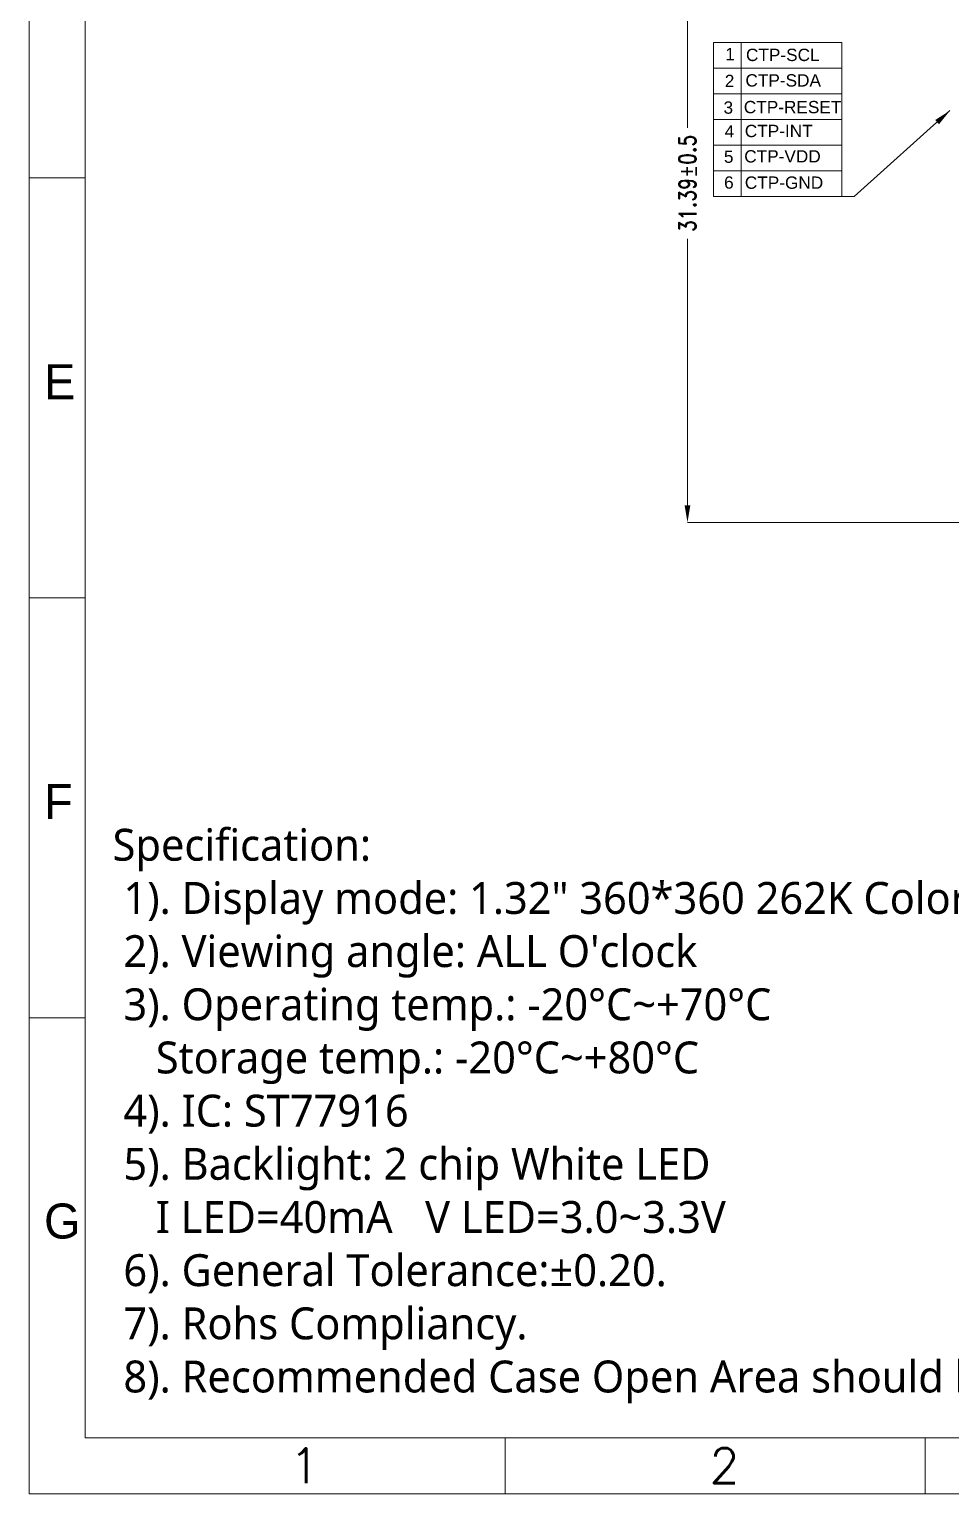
# Model space of a CAD drawing. Header units: millimetres. Extents: x 1292 to 2149, y -137 to 277.
# Drawn here: x 1291.6 to 1334.3, y 135.3 to 203.1 of the extents above; entities that cross this region are included whole.
import ezdxf

# ---------------------------------------------------------------- set-up
doc = ezdxf.new("R2010")
doc.units = ezdxf.units.MM
doc.header["$LTSCALE"] = 0.5
doc.layers.get('Defpoints').update_dxf_attribs({"lineweight": 5})
doc.layers.add('DIM', color=3, linetype='Continuous', lineweight=5)
doc.layers.add('图框', color=7, linetype='Continuous', lineweight=5)
doc.styles.add('Arial', font='arial.ttf')
doc.styles.add('RD', font='ROMAND.shx', dxfattribs={"width": 0.8})
doc.styles.get("Standard").update_dxf_attribs({"font": 'txt', "bigfont": 'gbcbig.shx'})
doc.styles.add('汉字', font='')
doc.styles.get('汉字').set_extended_font_data('SimSun')
doc.dimstyles.new('DIM', dxfattribs={"dimtxt": 0.8, "dimasz": 0.8, "dimexe": 0, "dimexo": 0.5, "dimgap": 0.11, "dimtad": 0, "dimzin": 1, "dimdsep": 46, "dimtxsty": 'RD', "dimcen": 0, "dimclrd": 256, "dimclre": 256, "dimclrt": 256, "dimadec": 0, "dimazin": 0, "dimtm": 1e-09, "dimtfac": 1, "dimtofl": 0, "dimtmove": 0, "dimatfit": 3, "dimfxl": 1, "dimlwe": -1, "dimarcsym": 0})

# ---------------------------------------------------------------- blocks, each defined once
blk = doc.blocks.new('*D11')
at = {"layer": 'Defpoints', "color": 0, "lineweight": 5, "transparency": 16777216}
for p in [(1344.479, 211.676), (1322.074, 180.287), (1345.486, 180.287)]:
    blk.add_point(p, dxfattribs=at)
at = {"layer": 'DIM', "lineweight": 5, "transparency": 16777216}
for p, q in [((1343.979, 211.676), (1322.074, 211.676)), ((1322.074, 210.876), (1322.074, 198.545)), ((1322.074, 181.087), (1322.074, 193.418)), ((1344.986, 180.287), (1322.074, 180.287))]:
    blk.add_line(p, q, dxfattribs=at)
for points in [[(1321.941, 210.876), (1322.207, 210.876), (1322.074, 211.676)], [(1321.941, 181.087), (1322.207, 181.087), (1322.074, 180.287)]]:
    blk.add_solid(points, dxfattribs=at)
at = {"layer": 'DIM', "lineweight": 5, "transparency": 16777216, "insert": (1322.074, 195.982), "char_height": 0.8, "attachment_point": 5, "rotation": 90, "style": 'RD'}
blk.add_mtext('31.39±0.5', dxfattribs=at)

msp = doc.modelspace()

# ---------------------------------------------------------------- linework, layer by layer
at = {"layer": 'DIM', "color": 3, "lineweight": 5}
for p, q in [((1323.279, 202.501), (1323.279, 195.374)), ((1323.279, 202.501), (1329.21, 202.501)), ((1324.564, 195.374), (1324.564, 202.501)), ((1329.21, 202.501), (1329.21, 195.374)), ((1329.21, 201.313), (1323.279, 201.313)), ((1323.279, 200.125), (1329.21, 200.125)), ((1323.279, 198.938), (1329.21, 198.938)), ((1323.279, 197.75), (1329.21, 197.75)), ((1323.279, 196.562), (1329.21, 196.562)), ((1323.279, 195.374), (1329.21, 195.374))]:
    msp.add_line(p, q, dxfattribs=at)
at = {"layer": '图框', "color": 7, "linetype": 'ByBlock', "lineweight": 5, "ltscale": 0.55}
for p, q in [((1291.621, 135.343), (1291.621, 276.554)), ((1294.213, 137.934), (1294.213, 273.963)), ((1291.621, 196.232), (1294.213, 196.232)), ((1291.621, 176.799), (1294.213, 176.799)), ((1291.621, 157.366), (1294.213, 157.366)), ((1488.513, 137.934), (1294.213, 137.934)), ((1313.643, 137.934), (1313.643, 135.343)), ((1333.073, 137.934), (1333.073, 135.343)), ((1491.104, 135.343), (1291.621, 135.343))]:
    msp.add_line(p, q, dxfattribs=at)

# ---------------------------------------------------------------- texts
at = {"layer": 'DIM', "color": 3, "lineweight": 5, "style": 'Arial'}
for s, height, p in [('1', 0.57, (1323.82, 201.674)), ('CTP-SCL', 0.5701, (1324.78, 201.64)), ('2', 0.57, (1323.8, 200.435)), ('CTP-SDA', 0.5701, (1324.755, 200.46)), ('3', 0.57, (1323.743, 199.203)), ('CTP-RESET', 0.5701, (1324.681, 199.224)), ('4', 0.57, (1323.794, 198.102)), ('CTP-INT', 0.5701, (1324.726, 198.119)), ('5', 0.57, (1323.759, 196.93)), ('CTP-VDD', 0.5701, (1324.7, 196.945)), ('6', 0.57, (1323.767, 195.734)), ('CTP-GND', 0.5701, (1324.727, 195.728))]:
    msp.add_text(s, height=height, rotation=360, dxfattribs=at).set_placement(p)
at = {"layer": '图框', "color": 7, "linetype": 'ByBlock', "lineweight": 5, "ltscale": 0.55, "width": 2.75662, "attachment_point": 7}
for s, insert, char_height in [('{\\f\uffd0ￂﾼﾚￃ\ufff7\ufff3w|b0|i0|c134|p54;E}', (1292.305, 185.988), 1.61941), ('{\\f\uffd0ￂﾼﾚￃ\ufff7\ufff3w|b0|i0|c134|p54;F}', (1292.305, 166.558), 1.61941), ('{\\f\uffd0ￂﾼﾚￃ\ufff7\ufff3w|b0|i0|c134|p54;G}', (1292.305, 147.128), 1.61941), ('1', (1303.661, 135.831), 1.619), ('2', (1323.091, 135.831), 1.619)]:
    msp.add_mtext(s, dxfattribs=dict(at, insert=insert, char_height=char_height))
at = {"layer": '图框', "lineweight": 5, "insert": (1295.476, 166.111), "char_height": 1.47615, "attachment_point": 1, "style": '汉字'}
msp.add_mtext('{\\fMicrosoft YaHei|b0|i0|c134|p34;\\C255;Specification:\\P 1). Display mode: 1.32" 360*360 262K Colors IPS TFT/Transmissive\\P 2). Viewing angle: ALL O\'clock\\P 3). Operating temp.: -20%%DC~+70%%DC  \\P    Storage temp.: -20%%DC~+80%%DC\\P 4). IC: ST77916\\P 5). Backlight: 2 chip White LED\\P    I LED=40mA   V LED=3.0~3.3V\\P 6). General Tolerance:%%P0.20.\\P 7). Rohs Compliancy.\\P 8). Recommended Case Open Area should be less than Module V.A;}', dxfattribs=at)

# ---------------------------------------------------------------- dimensions: what is measured, and where the dimension line sits
at = {"layer": 'DIM', "lineweight": 5}
dim = msp.add_linear_dim(base=(1322.074, 180.287), p1=(1344.479, 211.676), p2=(1345.486, 180.287), angle=90, dimstyle='DIM', override={"dimgap": 0.11, "dimtol": 1, "dimlim": 0, "dimtp": 0.5, "dimtm": 0.5, "dimfxl": 0.8, "dimlwd": 5, "dimlwe": 5}, dxfattribs=at)
dim.commit()
dim.dimension.update_dxf_attribs({"geometry": '*D11', "text_midpoint": (1322.074, 195.982)})

# ---------------------------------------------------------------- leaders
at = {"layer": 'DIM', "color": 3, "lineweight": 5}
msp.add_leader([(1334.219, 199.347), (1329.786, 195.374), (1323.855, 195.374)], dimstyle='DIM', override={"dimgap": 0.11, "dimtad": 0, "dimclrd": 3, "dimlwd": 5, "dimlwe": 5}, dxfattribs=at)

doc.saveas('drawing.dxf')
